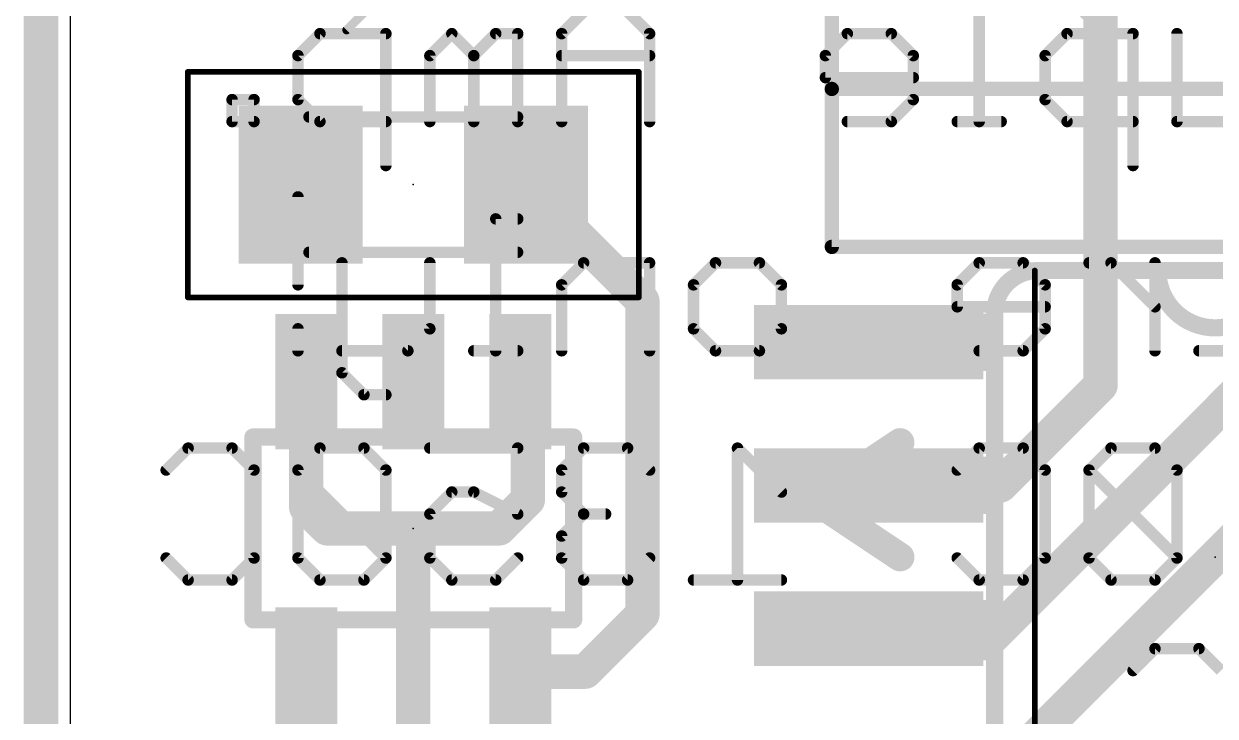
# Model space of a CAD drawing. Extents: x -0.4 to 21, y -0.4 to 20.5.
# Drawn here: x -0.41 to 10.16, y 8.75 to 14.89 of the extents above; entities that cross this region are included whole.
import ezdxf

# ---------------------------------------------------------------- set-up
doc = ezdxf.new("R2010")
doc.units = 0
for name, color, linetype in [('1', 12, 'CONTINUOUS'), ('20', 53, 'CONTINUOUS'), ('21', 40, 'CONTINUOUS'), ('22', 6, 'CONTINUOUS'), ('23', 53, 'CONTINUOUS'), ('39', 12, 'CONTINUOUS'), ('48', 253, 'CONTINUOUS'), ('51', 253, 'CONTINUOUS')]:
    doc.layers.add(name, color=color, linetype=linetype)

# ---------------------------------------------------------------- blocks, each defined once
blk = doc.blocks.new('RECT')
blk.add_solid([(-0.5, -0.5), (0.5, -0.5), (-0.5, 0.5), (0.5, 0.5)])

msp = doc.modelspace()

# ---------------------------------------------------------------- linework, layer by layer
at = {"layer": '1', "const_width": 0.3048}
for points in [[(-0.254, 20.32), (-0.254, -0.254)], [(9.144, 14.986), (8.382, 15.748)], [(9.144, 11.684), (9.144, 14.986)], [(5.08, 12.43), (4.048, 13.462)], [(5.08, 9.652), (5.08, 12.43)], [(2.098, 10.602), (2.098, 11.714)], [(4.028, 11.684), (3.998, 11.714)], [(4.064, 11.43), (4.028, 11.684)], [(8.128, 9.398), (10.414, 11.684)], [(8.255, 10.795), (9.144, 11.684)], [(4.064, 10.668), (4.064, 11.43)], [(8.255, 8.255), (11.176, 11.176)], [(7.0866, 10.795), (8.255, 10.795)], [(3.81, 10.414), (4.064, 10.668)], [(2.286, 10.414), (2.098, 10.602)], [(3.048, 10.414), (2.286, 10.414)], [(3.048, 10.414), (3.81, 10.414)], [(3.048, 6.096), (3.048, 10.414)], [(4.572, 9.144), (5.08, 9.652)], [(7.0866, 9.525), (7.112, 9.4996)], [(7.112, 9.4996), (7.112, 9.398)], [(7.112, 9.398), (8.128, 9.398)], [(3.998, 9.114), (4.028, 9.144)], [(3.998, 7.686), (3.998, 9.114)], [(4.028, 9.144), (4.572, 9.144)]]:
    msp.add_lwpolyline(points, dxfattribs=at)
at = {"layer": '1', "const_width": 0.1524}
for points in [[(9.0901, 14.9321, 1), (9.1979, 15.0399)], [(4.1019, 13.5159, 1), (3.9941, 13.4081)], [(5.1562, 12.43, 1), (5.0038, 12.43)], [(5.0261, 12.3761, 1), (5.1339, 12.4839)], [(2.1742, 11.714, 1), (2.0218, 11.714)], [(4.0519, 11.7679, 1), (3.9441, 11.6601)], [(4.1034, 11.6947, 1), (3.9526, 11.6733)], [(9.1979, 11.6301, 1), (9.0901, 11.7379)], [(3.9741, 11.6301, 1), (4.0819, 11.7379)], [(9.0678, 11.684, 1), (9.2202, 11.684)], [(4.1402, 11.43, 1), (3.9878, 11.43)], [(3.9886, 11.4193, 1), (4.1394, 11.4407)], [(7.0866, 10.8712, 1), (7.0866, 10.7188)], [(8.2011, 10.8489, 1), (8.3089, 10.7411)], [(8.255, 10.7188, 1), (8.255, 10.8712)], [(4.1179, 10.6141, 1), (4.0101, 10.7219)], [(2.1519, 10.6559, 1), (2.0441, 10.5481)], [(2.0218, 10.602, 1), (2.1742, 10.602)], [(3.9878, 10.668, 1), (4.1402, 10.668)], [(2.286, 10.4902, 1), (2.286, 10.3378)], [(2.2321, 10.3601, 1), (2.3399, 10.4679)], [(3.048, 10.4902, 1), (3.048, 10.3378)], [(3.1242, 10.414, 1), (2.9718, 10.414)], [(3.048, 10.3378, 1), (3.048, 10.4902)], [(3.7561, 10.4679, 1), (3.8639, 10.3601)], [(3.81, 10.3378, 1), (3.81, 10.4902)], [(5.0038, 9.652, 1), (5.1562, 9.652)], [(5.1339, 9.5981, 1), (5.0261, 9.7059)], [(7.1405, 9.5789, 1), (7.0327, 9.4711)], [(7.1882, 9.4996, 1), (7.0358, 9.4996)], [(7.0581, 9.4457, 1), (7.1659, 9.5535)], [(7.112, 9.4742, 1), (7.112, 9.3218)], [(8.0741, 9.4519, 1), (8.1819, 9.3441)], [(8.128, 9.3218, 1), (8.128, 9.4742)], [(7.0358, 9.398, 1), (7.1882, 9.398)], [(4.0742, 9.114, 1), (3.9218, 9.114)], [(3.9441, 9.1679, 1), (4.0519, 9.0601)], [(4.028, 9.2202, 1), (4.028, 9.0678)], [(4.0819, 9.0901, 1), (3.9741, 9.1979)], [(4.5181, 9.1979, 1), (4.6259, 9.0901)], [(4.572, 9.0678, 1), (4.572, 9.2202)]]:
    msp.add_lwpolyline(points, format="xyb", dxfattribs=at)
at = {"layer": '20'}
msp.add_line((0.005, 17.7928), (0.005, 2.5526), dxfattribs=at)
at = {"layer": '21'}
for points, const_width in [([(6.76, 19.91), (6.76, 14.31)], 0.127), ([(6.76, 14.31), (6.76, 12.91)], 0.127), ([(6.76, 14.31), (13.76, 14.31)], 0.127), ([(6.76, 12.91), (13.76, 12.91)], 0.127), ([(11.7348, 12.7), (8.5852, 12.7)], 0.1524), ([(8.5598, 12.7), (8.5598, 7.62)], 0.0508), ([(8.2042, 12.319), (8.2042, 8.001)], 0.1524), ([(1.626, 9.604), (1.626, 11.224)], 0.1524), ([(1.626, 11.224), (1.72, 11.224)], 0.1524), ([(2.526, 11.224), (2.62, 11.224)], 0.1524), ([(3.476, 11.224), (3.57, 11.224)], 0.1524), ([(4.376, 11.224), (4.47, 11.224)], 0.1524), ([(4.47, 11.224), (4.47, 9.604)], 0.1524), ([(1.72, 9.604), (1.626, 9.604)], 0.1524), ([(3.57, 9.604), (2.526, 9.604)], 0.1524), ([(4.47, 9.604), (4.376, 9.604)], 0.1524)]:
    msp.add_lwpolyline(points, dxfattribs=dict(at, const_width=const_width))
for points, const_width in [([(6.7918, 14.31, 1), (6.7283, 14.31)], 0.0635), ([(6.76, 14.3418, 1), (6.76, 14.2782)], 0.0635), ([(6.7283, 14.31, 1), (6.7918, 14.31)], 0.0635), ([(6.76, 12.9418, 1), (6.76, 12.8782)], 0.0635), ([(6.7283, 12.91, 1), (6.7918, 12.91)], 0.0635), ([(8.5852, 12.7, 0.4142), (8.2042, 12.319)], 0.1524), ([(8.5852, 12.7381, 1), (8.5852, 12.6619)], 0.0762), ([(8.5725, 12.7, 1), (8.5471, 12.7)], 0.0254), ([(8.5852, 12.6619, 1), (8.5852, 12.7381)], 0.0762), ([(9.652, 12.7, 1), (10.668, 12.7)], 0.1524), ([(9.6901, 12.7, 1), (9.6139, 12.7)], 0.0762), ([(8.2423, 12.319, 1), (8.1661, 12.319)], 0.0762), ([(8.1661, 12.319, 1), (8.2423, 12.319)], 0.0762), ([(1.6641, 11.224, 1), (1.5879, 11.224)], 0.0762), ([(1.626, 11.2621, 1), (1.626, 11.1859)], 0.0762), ([(1.72, 11.1859, 1), (1.72, 11.2621)], 0.0762), ([(2.526, 11.2621, 1), (2.526, 11.1859)], 0.0762), ([(2.62, 11.1859, 1), (2.62, 11.2621)], 0.0762), ([(3.476, 11.2621, 1), (3.476, 11.1859)], 0.0762), ([(3.57, 11.1859, 1), (3.57, 11.2621)], 0.0762), ([(4.376, 11.2621, 1), (4.376, 11.1859)], 0.0762), ([(4.5081, 11.224, 1), (4.4319, 11.224)], 0.0762), ([(4.47, 11.1859, 1), (4.47, 11.2621)], 0.0762), ([(1.626, 9.6421, 1), (1.626, 9.5659)], 0.0762), ([(1.5879, 9.604, 1), (1.6641, 9.604)], 0.0762), ([(1.72, 9.5659, 1), (1.72, 9.6421)], 0.0762), ([(2.526, 9.6421, 1), (2.526, 9.5659)], 0.0762), ([(3.57, 9.5659, 1), (3.57, 9.6421)], 0.0762), ([(4.376, 9.6421, 1), (4.376, 9.5659)], 0.0762), ([(4.4319, 9.604, 1), (4.5081, 9.604)], 0.0762), ([(4.47, 9.5659, 1), (4.47, 9.6421)], 0.0762)]:
    msp.add_lwpolyline(points, format="xyb", dxfattribs=dict(at, const_width=const_width))
at = {"layer": '22'}
for points, const_width in [([(4.7539, 15.1902), (4.3641, 14.8004)], 0.1016), ([(5.1437, 14.8004), (4.7539, 15.1902)], 0.1016), ([(8.0672, 15.1902), (8.0672, 14.0208)], 0.1016), ([(2.2203, 14.8004), (2.0253, 14.6055)], 0.1016), ([(2.8049, 14.8004), (2.2203, 14.8004)], 0.1016), ([(2.8049, 13.631), (2.8049, 14.8004)], 0.1016), ([(3.3896, 14.8004), (3.1947, 14.6055)], 0.1016), ([(3.5845, 14.6055), (3.3896, 14.8004)], 0.1016), ([(3.7794, 14.8004), (3.5845, 14.6055)], 0.1016), ([(3.9743, 14.8004), (3.7794, 14.8004)], 0.1016), ([(3.9743, 14.0208), (3.9743, 14.8004)], 0.1016), ([(4.3641, 14.8004), (4.3641, 14.0208)], 0.1016), ([(5.1437, 14.0208), (5.1437, 14.8004)], 0.1016), ([(6.8978, 14.8004), (6.7029, 14.6055)], 0.1016), ([(7.2876, 14.8004), (6.8978, 14.8004)], 0.1016), ([(7.4825, 14.6055), (7.2876, 14.8004)], 0.1016), ([(8.8468, 14.8004), (8.6519, 14.6055)], 0.1016), ([(9.4315, 14.8004), (8.8468, 14.8004)], 0.1016), ([(9.4315, 13.631), (9.4315, 14.8004)], 0.1016), ([(9.8213, 14.0208), (9.8213, 14.8004)], 0.1016), ([(2.0253, 14.6055), (2.0253, 14.2157)], 0.1016), ([(3.1947, 14.6055), (3.1947, 14.0208)], 0.1016), ([(3.5845, 14.6055), (3.5845, 14.0208)], 0.1016), ([(5.1437, 14.6055), (4.3641, 14.6055)], 0.1016), ([(6.7029, 14.6055), (6.7029, 14.4106)], 0.1016), ([(7.4825, 14.2157), (7.4825, 14.6055)], 0.1016), ([(8.6519, 14.6055), (8.6519, 14.2157)], 0.1016), ([(6.7029, 14.4106), (7.4825, 14.4106)], 0.1016), ([(1.6356, 14.2157), (1.4407, 14.2157)], 0.1016), ([(1.4407, 14.2157), (1.4407, 14.0208)], 0.1016), ([(1.6356, 14.0208), (1.6356, 14.2157)], 0.1016), ([(2.0253, 14.2157), (2.2203, 14.0208)], 0.1016), ([(7.2876, 14.0208), (7.4825, 14.2157)], 0.1016), ([(8.6519, 14.2157), (8.8468, 14.0208)], 0.1016), ([(1.4407, 14.0208), (1.6356, 14.0208)], 0.1016), ([(2.2203, 14.0208), (2.8049, 14.0208)], 0.1016), ([(6.8978, 14.0208), (7.2876, 14.0208)], 0.1016), ([(8.2621, 14.0208), (7.8723, 14.0208)], 0.1016), ([(8.8468, 14.0208), (9.4315, 14.0208)], 0.1016), ([(10.406, 14.0208), (9.8213, 14.0208)], 0.1016), ([(2.0253, 13.3531), (2.0253, 12.5735)], 0.1016), ([(3.9743, 13.1582), (3.7794, 13.1582)], 0.1016), ([(3.7794, 13.1582), (3.7794, 11.9888)], 0.1016), ([(2.4152, 12.7684), (2.4152, 11.7939)], 0.1016), ([(3.1947, 12.7684), (3.1947, 12.1837)], 0.1016), ([(4.559, 12.7684), (4.3641, 12.5735)], 0.1016), ([(5.1437, 12.7684), (4.559, 12.7684)], 0.1016), ([(5.1437, 11.9888), (5.1437, 12.7684)], 0.1016), ([(5.5335, 12.5735), (5.7284, 12.7684)], 0.1016), ([(5.7284, 12.7684), (6.1182, 12.7684)], 0.1016), ([(6.1182, 12.7684), (6.3131, 12.5735)], 0.1016), ([(8.0672, 12.7684), (7.8723, 12.5735)], 0.1016), ([(8.457, 12.7684), (8.0672, 12.7684)], 0.1016), ([(8.6519, 12.5735), (8.457, 12.7684)], 0.1016), ([(9.2366, 12.7684), (9.0417, 12.7684)], 0.1016), ([(9.6264, 12.3786), (9.2366, 12.7684)], 0.1016), ([(9.6264, 11.9888), (9.6264, 12.7684)], 0.1016), ([(4.3641, 12.5735), (4.3641, 11.9888)], 0.1016), ([(5.5335, 12.1837), (5.5335, 12.5735)], 0.1016), ([(6.3131, 12.5735), (6.3131, 12.1837)], 0.1016), ([(7.8723, 12.5735), (7.8723, 12.3786)], 0.1016), ([(8.6519, 12.1837), (8.6519, 12.5735)], 0.1016), ([(7.8723, 12.3786), (8.6519, 12.3786)], 0.1016), ([(2.0253, 12.1837), (2.0253, 11.9888)], 0.1016), ([(3.1947, 12.1837), (2.9999, 11.9888)], 0.1016), ([(5.7284, 11.9888), (5.5335, 12.1837)], 0.1016), ([(6.3131, 12.1837), (6.1182, 11.9888)], 0.1016), ([(8.457, 11.9888), (8.6519, 12.1837)], 0.1016), ([(2.9999, 11.9888), (2.4152, 11.9888)], 0.1016), ([(3.9743, 11.9888), (3.5845, 11.9888)], 0.1016), ([(6.1182, 11.9888), (5.7284, 11.9888)], 0.1016), ([(8.0672, 11.9888), (8.457, 11.9888)], 0.1016), ([(10.406, 11.9888), (10.0162, 11.9888)], 0.1016), ([(2.4152, 11.7939), (2.6101, 11.599)], 0.1016), ([(2.6101, 11.599), (2.805, 11.599)], 0.1016), ([(6.604, 10.668), (7.366, 11.176)], 0.254), ([(0.856, 10.9313), (1.0509, 11.1262)], 0.1016), ([(1.0509, 11.1262), (1.4407, 11.1262)], 0.1016), ([(1.4407, 11.1262), (1.6356, 10.9313)], 0.1016), ([(2.2203, 11.1262), (2.0253, 10.9313)], 0.1016), ([(2.6101, 11.1262), (2.2203, 11.1262)], 0.1016), ([(2.8049, 10.9313), (2.6101, 11.1262)], 0.1016), ([(3.1947, 11.1262), (3.9743, 11.1262)], 0.1016), ([(3.9743, 11.1262), (3.9743, 10.5415)], 0.1016), ([(4.559, 11.1262), (4.3641, 10.9313)], 0.1016), ([(4.9488, 11.1262), (4.559, 11.1262)], 0.1016), ([(5.1437, 10.9313), (4.9488, 11.1262)], 0.1016), ([(6.3131, 10.7364), (5.9233, 11.1262)], 0.1016), ([(5.9233, 11.1262), (5.9233, 9.9568)], 0.1016), ([(7.8723, 10.9313), (8.0672, 11.1262)], 0.1016), ([(8.0672, 11.1262), (8.457, 11.1262)], 0.1016), ([(8.457, 11.1262), (8.6519, 10.9313)], 0.1016), ([(9.2366, 11.1262), (9.0417, 10.9313)], 0.1016), ([(9.6264, 11.1262), (9.2366, 11.1262)], 0.1016), ([(9.8213, 10.9313), (9.6264, 11.1262)], 0.1016), ([(1.6356, 10.9313), (1.6356, 10.1517)], 0.1016), ([(2.0253, 10.9313), (2.0253, 10.1517)], 0.1016), ([(2.8049, 10.1517), (2.0253, 10.9313)], 0.1016), ([(2.8049, 10.1517), (2.8049, 10.9313)], 0.1016), ([(4.3641, 10.9313), (4.3641, 10.7364)], 0.1016), ([(8.6519, 10.9313), (8.6519, 10.1517)], 0.1016), ([(9.0417, 10.9313), (9.0417, 10.1517)], 0.1016), ([(9.8213, 10.1517), (9.0417, 10.9313)], 0.1016), ([(9.8213, 10.1517), (9.8213, 10.9313)], 0.1016), ([(3.3896, 10.7364), (3.1947, 10.5415)], 0.1016), ([(3.5845, 10.7364), (3.3896, 10.7364)], 0.1016), ([(3.9743, 10.5415), (3.5845, 10.7364)], 0.1016), ([(4.3641, 10.7364), (4.559, 10.5415)], 0.1016), ([(7.62, 10.668), (6.604, 10.668)], 0.254), ([(6.604, 10.668), (7.366, 10.16)], 0.254), ([(3.1947, 10.5415), (3.1947, 10.1517)], 0.1016), ([(4.559, 10.5415), (4.3641, 10.3466)], 0.1016), ([(4.559, 10.5415), (4.7539, 10.5415)], 0.1016), ([(4.3641, 10.3466), (4.3641, 10.1517)], 0.1016), ([(1.0509, 9.9568), (0.856, 10.1517)], 0.1016), ([(1.6356, 10.1517), (1.4407, 9.9568)], 0.1016), ([(2.0253, 10.1517), (2.2203, 9.9568)], 0.1016), ([(2.6101, 9.9568), (2.8049, 10.1517)], 0.1016), ([(3.1947, 10.1517), (3.3896, 9.9568)], 0.1016), ([(3.7794, 9.9568), (3.9743, 10.1517)], 0.1016), ([(4.3641, 10.1517), (4.559, 9.9568)], 0.1016), ([(4.9488, 9.9568), (5.1437, 10.1517)], 0.1016), ([(8.0672, 9.9568), (7.8723, 10.1517)], 0.1016), ([(8.6519, 10.1517), (8.457, 9.9568)], 0.1016), ([(9.0417, 10.1517), (9.2366, 9.9568)], 0.1016), ([(9.6264, 9.9568), (9.8213, 10.1517)], 0.1016), ([(1.4407, 9.9568), (1.0509, 9.9568)], 0.1016), ([(2.2203, 9.9568), (2.6101, 9.9568)], 0.1016), ([(3.3896, 9.9568), (3.7794, 9.9568)], 0.1016), ([(4.559, 9.9568), (4.9488, 9.9568)], 0.1016), ([(6.3131, 9.9568), (5.5335, 9.9568)], 0.1016), ([(8.457, 9.9568), (8.0672, 9.9568)], 0.1016), ([(9.2366, 9.9568), (9.6264, 9.9568)], 0.1016), ([(9.4315, 9.1533), (9.6264, 9.3482)], 0.1016), ([(9.6264, 9.3482), (10.0162, 9.3482)], 0.1016), ([(10.0162, 9.3482), (10.2111, 9.1533)], 0.1016)]:
    msp.add_lwpolyline(points, dxfattribs=dict(at, const_width=const_width))
for points, const_width in [([(2.2203, 14.8258, 1), (2.2203, 14.775)], 0.0508), ([(2.2382, 14.7824, 1), (2.2023, 14.8184)], 0.0508), ([(2.8303, 14.8004, 1), (2.7795, 14.8004)], 0.0508), ([(2.8049, 14.775, 1), (2.8049, 14.8258)], 0.0508), ([(3.4076, 14.8184, 1), (3.3717, 14.7824)], 0.0508), ([(3.4076, 14.7824, 1), (3.3717, 14.8184)], 0.0508), ([(3.7794, 14.8258, 1), (3.7794, 14.775)], 0.0508), ([(3.7974, 14.7824, 1), (3.7615, 14.8184)], 0.0508), ([(3.9997, 14.8004, 1), (3.9489, 14.8004)], 0.0508), ([(3.9743, 14.775, 1), (3.9743, 14.8258)], 0.0508), ([(4.3895, 14.8004, 1), (4.3387, 14.8004)], 0.0508), ([(4.3462, 14.8184, 1), (4.3821, 14.7824)], 0.0508), ([(5.1691, 14.8004, 1), (5.1183, 14.8004)], 0.0508), ([(5.1258, 14.7824, 1), (5.1617, 14.8184)], 0.0508), ([(6.8978, 14.8258, 1), (6.8978, 14.775)], 0.0508), ([(6.9158, 14.7824, 1), (6.8799, 14.8184)], 0.0508), ([(7.3056, 14.8184, 1), (7.2697, 14.7824)], 0.0508), ([(7.2876, 14.775, 1), (7.2876, 14.8258)], 0.0508), ([(8.8468, 14.8258, 1), (8.8468, 14.775)], 0.0508), ([(8.8648, 14.7824, 1), (8.8289, 14.8184)], 0.0508), ([(9.4569, 14.8004, 1), (9.4061, 14.8004)], 0.0508), ([(9.4315, 14.775, 1), (9.4315, 14.8258)], 0.0508), ([(9.8467, 14.8004, 1), (9.7959, 14.8004)], 0.0508), ([(2.0507, 14.6055, 1), (1.9999, 14.6055)], 0.0508), ([(2.0074, 14.6235, 1), (2.0433, 14.5875)], 0.0508), ([(3.2201, 14.6055, 1), (3.1693, 14.6055)], 0.0508), ([(3.1768, 14.6235, 1), (3.2127, 14.5875)], 0.0508), ([(3.6099, 14.6055, 1), (3.5591, 14.6055)], 0.0508), ([(3.5666, 14.6235, 1), (3.6025, 14.5875)], 0.0508), ([(3.5666, 14.5875, 1), (3.6025, 14.6235)], 0.0508), ([(4.3641, 14.6309, 1), (4.3641, 14.5801)], 0.0508), ([(5.1437, 14.5801, 1), (5.1437, 14.6309)], 0.0508), ([(6.7283, 14.6055, 1), (6.6775, 14.6055)], 0.0508), ([(6.685, 14.6235, 1), (6.7209, 14.5875)], 0.0508), ([(7.5079, 14.6055, 1), (7.4571, 14.6055)], 0.0508), ([(7.4646, 14.5875, 1), (7.5005, 14.6235)], 0.0508), ([(8.6773, 14.6055, 1), (8.6265, 14.6055)], 0.0508), ([(8.634, 14.6235, 1), (8.6699, 14.5875)], 0.0508), ([(6.7029, 14.436, 1), (6.7029, 14.3852)], 0.0508), ([(6.6775, 14.4106, 1), (6.7283, 14.4106)], 0.0508), ([(7.4825, 14.3852, 1), (7.4825, 14.436)], 0.0508), ([(1.4407, 14.2411, 1), (1.4407, 14.1903)], 0.0508), ([(1.4661, 14.2157, 1), (1.4153, 14.2157)], 0.0508), ([(1.661, 14.2157, 1), (1.6101, 14.2157)], 0.0508), ([(1.6356, 14.1903, 1), (1.6356, 14.2411)], 0.0508), ([(2.0433, 14.2337, 1), (2.0074, 14.1977)], 0.0508), ([(7.5005, 14.1977, 1), (7.4646, 14.2337)], 0.0508), ([(8.6699, 14.2337, 1), (8.634, 14.1977)], 0.0508), ([(1.9999, 14.2157, 1), (2.0507, 14.2157)], 0.0508), ([(7.4571, 14.2157, 1), (7.5079, 14.2157)], 0.0508), ([(8.6265, 14.2157, 1), (8.6773, 14.2157)], 0.0508), ([(1.4407, 14.0462, 1), (1.4407, 13.9954)], 0.0508), ([(1.6356, 13.9954, 1), (1.6356, 14.0462)], 0.0508), ([(2.2203, 14.0462, 1), (2.2203, 13.9954)], 0.0508), ([(2.2023, 14.0028, 1), (2.2382, 14.0388)], 0.0508), ([(2.8049, 13.9954, 1), (2.8049, 14.0462)], 0.0508), ([(6.8978, 14.0462, 1), (6.8978, 13.9954)], 0.0508), ([(7.2697, 14.0388, 1), (7.3056, 14.0028)], 0.0508), ([(7.2876, 13.9954, 1), (7.2876, 14.0462)], 0.0508), ([(7.8723, 14.0462, 1), (7.8723, 13.9954)], 0.0508), ([(8.2621, 13.9954, 1), (8.2621, 14.0462)], 0.0508), ([(8.8468, 14.0462, 1), (8.8468, 13.9954)], 0.0508), ([(8.8289, 14.0028, 1), (8.8648, 14.0388)], 0.0508), ([(9.4315, 13.9954, 1), (9.4315, 14.0462)], 0.0508), ([(9.8213, 14.0462, 1), (9.8213, 13.9954)], 0.0508), ([(1.4153, 14.0208, 1), (1.4661, 14.0208)], 0.0508), ([(1.6101, 14.0208, 1), (1.661, 14.0208)], 0.0508), ([(3.1693, 14.0208, 1), (3.2201, 14.0208)], 0.0508), ([(3.5591, 14.0208, 1), (3.6099, 14.0208)], 0.0508), ([(3.9489, 14.0208, 1), (3.9997, 14.0208)], 0.0508), ([(4.3387, 14.0208, 1), (4.3895, 14.0208)], 0.0508), ([(5.1183, 14.0208, 1), (5.1691, 14.0208)], 0.0508), ([(8.0418, 14.0208, 1), (8.0926, 14.0208)], 0.0508), ([(9.7959, 14.0208, 1), (9.8467, 14.0208)], 0.0508), ([(2.7795, 13.631, 1), (2.8303, 13.631)], 0.0508), ([(9.4061, 13.631, 1), (9.4569, 13.631)], 0.0508), ([(2.0507, 13.3531, 1), (1.9999, 13.3531)], 0.0508), ([(3.7794, 13.1836, 1), (3.7794, 13.1328)], 0.0508), ([(3.8048, 13.1582, 1), (3.754, 13.1582)], 0.0508), ([(3.9743, 13.1328, 1), (3.9743, 13.1836)], 0.0508), ([(2.4405, 12.7684, 1), (2.3898, 12.7684)], 0.0508), ([(3.2201, 12.7684, 1), (3.1693, 12.7684)], 0.0508), ([(4.559, 12.7938, 1), (4.559, 12.743)], 0.0508), ([(4.577, 12.7504, 1), (4.5411, 12.7864)], 0.0508), ([(5.1691, 12.7684, 1), (5.1183, 12.7684)], 0.0508), ([(5.1437, 12.743, 1), (5.1437, 12.7938)], 0.0508), ([(5.7284, 12.7938, 1), (5.7284, 12.743)], 0.0508), ([(5.7464, 12.7504, 1), (5.7105, 12.7864)], 0.0508), ([(6.1362, 12.7864, 1), (6.1003, 12.7504)], 0.0508), ([(6.1182, 12.743, 1), (6.1182, 12.7938)], 0.0508), ([(8.0672, 12.7938, 1), (8.0672, 12.743)], 0.0508), ([(8.0852, 12.7504, 1), (8.0493, 12.7864)], 0.0508), ([(8.475, 12.7864, 1), (8.4391, 12.7504)], 0.0508), ([(8.457, 12.743, 1), (8.457, 12.7938)], 0.0508), ([(9.0417, 12.7938, 1), (9.0417, 12.743)], 0.0508), ([(9.2546, 12.7864, 1), (9.2187, 12.7504)], 0.0508), ([(9.2366, 12.743, 1), (9.2366, 12.7938)], 0.0508), ([(9.6518, 12.7684, 1), (9.601, 12.7684)], 0.0508), ([(1.9999, 12.5735, 1), (2.0507, 12.5735)], 0.0508), ([(4.3895, 12.5735, 1), (4.3387, 12.5735)], 0.0508), ([(4.3462, 12.5915, 1), (4.3821, 12.5555)], 0.0508), ([(5.5589, 12.5735, 1), (5.5081, 12.5735)], 0.0508), ([(5.5156, 12.5915, 1), (5.5515, 12.5555)], 0.0508), ([(6.3385, 12.5735, 1), (6.2877, 12.5735)], 0.0508), ([(6.2952, 12.5555, 1), (6.3311, 12.5915)], 0.0508), ([(7.8977, 12.5735, 1), (7.8469, 12.5735)], 0.0508), ([(7.8544, 12.5915, 1), (7.8903, 12.5555)], 0.0508), ([(8.6773, 12.5735, 1), (8.6265, 12.5735)], 0.0508), ([(8.634, 12.5555, 1), (8.6699, 12.5915)], 0.0508), ([(7.8723, 12.404, 1), (7.8723, 12.3532)], 0.0508), ([(7.8469, 12.3786, 1), (7.8977, 12.3786)], 0.0508), ([(8.6519, 12.3532, 1), (8.6519, 12.404)], 0.0508), ([(9.6085, 12.3606, 1), (9.6444, 12.3966)], 0.0508), ([(2.0507, 12.1837, 1), (1.9999, 12.1837)], 0.0508), ([(3.1693, 12.1837, 1), (3.2201, 12.1837)], 0.0508), ([(3.2127, 12.1657, 1), (3.1768, 12.2017)], 0.0508), ([(5.5515, 12.2017, 1), (5.5156, 12.1657)], 0.0508), ([(5.5081, 12.1837, 1), (5.5589, 12.1837)], 0.0508), ([(6.2877, 12.1837, 1), (6.3385, 12.1837)], 0.0508), ([(6.3311, 12.1657, 1), (6.2952, 12.2017)], 0.0508), ([(8.6265, 12.1837, 1), (8.6773, 12.1837)], 0.0508), ([(8.6699, 12.1657, 1), (8.634, 12.2017)], 0.0508), ([(1.9999, 11.9888, 1), (2.0507, 11.9888)], 0.0508), ([(2.4152, 12.0142, 1), (2.4152, 11.9634)], 0.0508), ([(2.9819, 12.0068, 1), (3.0178, 11.9708)], 0.0508), ([(2.9999, 11.9634, 1), (2.9999, 12.0142)], 0.0508), ([(3.5845, 12.0142, 1), (3.5845, 11.9634)], 0.0508), ([(3.754, 11.9888, 1), (3.8048, 11.9888)], 0.0508), ([(3.9743, 11.9634, 1), (3.9743, 12.0142)], 0.0508), ([(4.3387, 11.9888, 1), (4.3895, 11.9888)], 0.0508), ([(5.1183, 11.9888, 1), (5.1691, 11.9888)], 0.0508), ([(5.7284, 12.0142, 1), (5.7284, 11.9634)], 0.0508), ([(5.7105, 11.9708, 1), (5.7464, 12.0068)], 0.0508), ([(6.1003, 12.0068, 1), (6.1362, 11.9708)], 0.0508), ([(6.1182, 11.9634, 1), (6.1182, 12.0142)], 0.0508), ([(8.0672, 12.0142, 1), (8.0672, 11.9634)], 0.0508), ([(8.4391, 12.0068, 1), (8.475, 11.9708)], 0.0508), ([(8.457, 11.9634, 1), (8.457, 12.0142)], 0.0508), ([(9.601, 11.9888, 1), (9.6518, 11.9888)], 0.0508), ([(10.0162, 12.0142, 1), (10.0162, 11.9634)], 0.0508), ([(2.4331, 11.8119, 1), (2.3972, 11.7759)], 0.0508), ([(2.3898, 11.7939, 1), (2.4405, 11.7939)], 0.0508), ([(2.6101, 11.6244, 1), (2.6101, 11.5736)], 0.0508), ([(2.5921, 11.581, 1), (2.628, 11.617)], 0.0508), ([(2.805, 11.5736, 1), (2.805, 11.6244)], 0.0508), ([(7.4012, 11.1232, 1), (7.3308, 11.2288)], 0.127), ([(1.0509, 11.1516, 1), (1.0509, 11.1008)], 0.0508), ([(1.0688, 11.1082, 1), (1.0329, 11.1442)], 0.0508), ([(1.4586, 11.1442, 1), (1.4227, 11.1082)], 0.0508), ([(1.4407, 11.1008, 1), (1.4407, 11.1516)], 0.0508), ([(2.2203, 11.1516, 1), (2.2203, 11.1008)], 0.0508), ([(2.2382, 11.1082, 1), (2.2023, 11.1442)], 0.0508), ([(2.628, 11.1442, 1), (2.5921, 11.1082)], 0.0508), ([(2.6101, 11.1008, 1), (2.6101, 11.1516)], 0.0508), ([(3.1947, 11.1516, 1), (3.1947, 11.1008)], 0.0508), ([(3.9997, 11.1262, 1), (3.9489, 11.1262)], 0.0508), ([(3.9743, 11.1008, 1), (3.9743, 11.1516)], 0.0508), ([(4.559, 11.1516, 1), (4.559, 11.1008)], 0.0508), ([(4.577, 11.1082, 1), (4.5411, 11.1442)], 0.0508), ([(4.9668, 11.1442, 1), (4.9309, 11.1082)], 0.0508), ([(4.9488, 11.1008, 1), (4.9488, 11.1516)], 0.0508), ([(5.9413, 11.1442, 1), (5.9054, 11.1082)], 0.0508), ([(5.9487, 11.1262, 1), (5.8979, 11.1262)], 0.0508), ([(8.0672, 11.1516, 1), (8.0672, 11.1008)], 0.0508), ([(8.0852, 11.1082, 1), (8.0493, 11.1442)], 0.0508), ([(8.475, 11.1442, 1), (8.4391, 11.1082)], 0.0508), ([(8.457, 11.1008, 1), (8.457, 11.1516)], 0.0508), ([(9.2366, 11.1516, 1), (9.2366, 11.1008)], 0.0508), ([(9.2546, 11.1082, 1), (9.2187, 11.1442)], 0.0508), ([(9.6444, 11.1442, 1), (9.6085, 11.1082)], 0.0508), ([(9.6264, 11.1008, 1), (9.6264, 11.1516)], 0.0508), ([(0.838, 10.9493, 1), (0.8739, 10.9133)], 0.0508), ([(1.661, 10.9313, 1), (1.6101, 10.9313)], 0.0508), ([(1.6176, 10.9133, 1), (1.6535, 10.9493)], 0.0508), ([(2.0507, 10.9313, 1), (1.9999, 10.9313)], 0.0508), ([(2.0433, 10.9493, 1), (2.0074, 10.9133)], 0.0508), ([(2.0074, 10.9493, 1), (2.0433, 10.9133)], 0.0508), ([(2.8303, 10.9313, 1), (2.7795, 10.9313)], 0.0508), ([(2.787, 10.9133, 1), (2.8229, 10.9493)], 0.0508), ([(4.3895, 10.9313, 1), (4.3387, 10.9313)], 0.0508), ([(4.3462, 10.9493, 1), (4.3821, 10.9133)], 0.0508), ([(5.1258, 10.9133, 1), (5.1617, 10.9493)], 0.0508), ([(7.8544, 10.9493, 1), (7.8903, 10.9133)], 0.0508), ([(8.6773, 10.9313, 1), (8.6265, 10.9313)], 0.0508), ([(8.634, 10.9133, 1), (8.6699, 10.9493)], 0.0508), ([(9.0671, 10.9313, 1), (9.0163, 10.9313)], 0.0508), ([(9.0597, 10.9493, 1), (9.0238, 10.9133)], 0.0508), ([(9.0238, 10.9493, 1), (9.0597, 10.9133)], 0.0508), ([(9.8467, 10.9313, 1), (9.7959, 10.9313)], 0.0508), ([(9.8034, 10.9133, 1), (9.8393, 10.9493)], 0.0508), ([(3.3896, 10.7618, 1), (3.3896, 10.711)], 0.0508), ([(3.4076, 10.7184, 1), (3.3717, 10.7544)], 0.0508), ([(3.5959, 10.7591, 1), (3.5732, 10.7137)], 0.0508), ([(3.5845, 10.711, 1), (3.5845, 10.7618)], 0.0508), ([(4.3821, 10.7544, 1), (4.3462, 10.7184)], 0.0508), ([(6.2952, 10.7184, 1), (6.3311, 10.7544)], 0.0508), ([(6.604, 10.7315, 1), (6.604, 10.6045)], 0.127), ([(6.6392, 10.7208, 1), (6.5688, 10.6152)], 0.127), ([(6.5688, 10.7208, 1), (6.6392, 10.6152)], 0.127), ([(7.62, 10.6045, 1), (7.62, 10.7315)], 0.127), ([(4.3387, 10.7364, 1), (4.3895, 10.7364)], 0.0508), ([(3.2201, 10.5415, 1), (3.1693, 10.5415)], 0.0508), ([(3.1768, 10.5595, 1), (3.2127, 10.5235)], 0.0508), ([(3.9489, 10.5415, 1), (3.9997, 10.5415)], 0.0508), ([(3.963, 10.5188, 1), (3.9857, 10.5642)], 0.0508), ([(4.559, 10.5669, 1), (4.559, 10.5161)], 0.0508), ([(4.577, 10.5235, 1), (4.5411, 10.5595)], 0.0508), ([(4.5411, 10.5235, 1), (4.577, 10.5595)], 0.0508), ([(4.7539, 10.5161, 1), (4.7539, 10.5669)], 0.0508), ([(4.3895, 10.3466, 1), (4.3387, 10.3466)], 0.0508), ([(4.3462, 10.3646, 1), (4.3821, 10.3286)], 0.0508), ([(7.3308, 10.1072, 1), (7.4012, 10.2128)], 0.127), ([(0.8739, 10.1697, 1), (0.838, 10.1337)], 0.0508), ([(1.6101, 10.1517, 1), (1.661, 10.1517)], 0.0508), ([(1.6535, 10.1337, 1), (1.6176, 10.1697)], 0.0508), ([(2.0433, 10.1697, 1), (2.0074, 10.1337)], 0.0508), ([(1.9999, 10.1517, 1), (2.0507, 10.1517)], 0.0508), ([(2.7795, 10.1517, 1), (2.8303, 10.1517)], 0.0508), ([(2.8229, 10.1337, 1), (2.787, 10.1697)], 0.0508), ([(2.787, 10.1337, 1), (2.8229, 10.1697)], 0.0508), ([(3.2127, 10.1697, 1), (3.1768, 10.1337)], 0.0508), ([(3.1693, 10.1517, 1), (3.2201, 10.1517)], 0.0508), ([(3.9923, 10.1337, 1), (3.9564, 10.1697)], 0.0508), ([(4.3821, 10.1697, 1), (4.3462, 10.1337)], 0.0508), ([(4.3387, 10.1517, 1), (4.3895, 10.1517)], 0.0508), ([(5.1617, 10.1337, 1), (5.1258, 10.1697)], 0.0508), ([(7.8903, 10.1697, 1), (7.8544, 10.1337)], 0.0508), ([(8.6265, 10.1517, 1), (8.6773, 10.1517)], 0.0508), ([(8.6699, 10.1337, 1), (8.634, 10.1697)], 0.0508), ([(9.0597, 10.1697, 1), (9.0238, 10.1337)], 0.0508), ([(9.0163, 10.1517, 1), (9.0671, 10.1517)], 0.0508), ([(9.7959, 10.1517, 1), (9.8467, 10.1517)], 0.0508), ([(9.8393, 10.1337, 1), (9.8034, 10.1697)], 0.0508), ([(9.8034, 10.1337, 1), (9.8393, 10.1697)], 0.0508), ([(1.0509, 9.9822, 1), (1.0509, 9.9314)], 0.0508), ([(1.0329, 9.9388, 1), (1.0688, 9.9748)], 0.0508), ([(1.4227, 9.9748, 1), (1.4586, 9.9388)], 0.0508), ([(1.4407, 9.9314, 1), (1.4407, 9.9822)], 0.0508), ([(2.2203, 9.9822, 1), (2.2203, 9.9314)], 0.0508), ([(2.2023, 9.9388, 1), (2.2382, 9.9748)], 0.0508), ([(2.5921, 9.9748, 1), (2.628, 9.9388)], 0.0508), ([(2.6101, 9.9314, 1), (2.6101, 9.9822)], 0.0508), ([(3.3896, 9.9822, 1), (3.3896, 9.9314)], 0.0508), ([(3.3717, 9.9388, 1), (3.4076, 9.9748)], 0.0508), ([(3.7615, 9.9748, 1), (3.7974, 9.9388)], 0.0508), ([(3.7794, 9.9314, 1), (3.7794, 9.9822)], 0.0508), ([(4.559, 9.9822, 1), (4.559, 9.9314)], 0.0508), ([(4.5411, 9.9388, 1), (4.577, 9.9748)], 0.0508), ([(4.9309, 9.9748, 1), (4.9668, 9.9388)], 0.0508), ([(4.9488, 9.9314, 1), (4.9488, 9.9822)], 0.0508), ([(5.5335, 9.9822, 1), (5.5335, 9.9314)], 0.0508), ([(5.8979, 9.9568, 1), (5.9487, 9.9568)], 0.0508), ([(6.3131, 9.9314, 1), (6.3131, 9.9822)], 0.0508), ([(8.0672, 9.9822, 1), (8.0672, 9.9314)], 0.0508), ([(8.0493, 9.9388, 1), (8.0852, 9.9748)], 0.0508), ([(8.4391, 9.9748, 1), (8.475, 9.9388)], 0.0508), ([(8.457, 9.9314, 1), (8.457, 9.9822)], 0.0508), ([(9.2366, 9.9822, 1), (9.2366, 9.9314)], 0.0508), ([(9.2187, 9.9388, 1), (9.2546, 9.9748)], 0.0508), ([(9.6085, 9.9748, 1), (9.6444, 9.9388)], 0.0508), ([(9.6264, 9.9314, 1), (9.6264, 9.9822)], 0.0508), ([(9.6264, 9.3736, 1), (9.6264, 9.3228)], 0.0508), ([(9.6444, 9.3302, 1), (9.6085, 9.3662)], 0.0508), ([(10.0342, 9.3662, 1), (9.9983, 9.3302)], 0.0508), ([(10.0162, 9.3228, 1), (10.0162, 9.3736)], 0.0508), ([(9.4136, 9.1713, 1), (9.4495, 9.1353)], 0.0508)]:
    msp.add_lwpolyline(points, format="xyb", dxfattribs=dict(at, const_width=const_width))
at = {"layer": '23'}
for p in [(3.048, 13.462), (3.048, 10.414), (10.16, 10.16)]:
    msp.add_point(p, dxfattribs=at)
at = {"layer": '39', "const_width": 0.05}
for points in [[(1.048, 12.462), (1.048, 14.462)], [(1.048, 14.462), (5.048, 14.462)], [(5.048, 14.462), (5.048, 12.462)], [(5.048, 12.462), (1.048, 12.462)]]:
    msp.add_lwpolyline(points, dxfattribs=at)
at = {"layer": '39', "const_width": 0.025}
for points in [[(1.0605, 14.462, 1), (1.0355, 14.462)], [(1.048, 14.4745, 1), (1.048, 14.4495)], [(5.0605, 14.462, 1), (5.0355, 14.462)], [(5.048, 14.4495, 1), (5.048, 14.4745)], [(1.048, 12.4745, 1), (1.048, 12.4495)], [(1.0355, 12.462, 1), (1.0605, 12.462)], [(5.0355, 12.462, 1), (5.0605, 12.462)], [(5.048, 12.4495, 1), (5.048, 12.4745)]]:
    msp.add_lwpolyline(points, format="xyb", dxfattribs=at)
at = {"layer": '48', "const_width": 0.0762}
msp.add_lwpolyline([(2.4565, 14.8324), (2.7023, 15.0781)], dxfattribs=at)
at = {"layer": '48', "const_width": 0.0381}
msp.add_lwpolyline([(2.443, 14.8458, 1), (2.47, 14.8189)], format="xyb", dxfattribs=at)
at = {"layer": '51'}
for points, const_width in [([(2.123, 14.062), (3.973, 14.062)], 0.1016), ([(3.973, 12.862), (2.123, 12.862)], 0.1016), ([(1.626, 11.224), (4.47, 11.224)], 0.1524), ([(4.47, 9.604), (1.626, 9.604)], 0.1524)]:
    msp.add_lwpolyline(points, dxfattribs=dict(at, const_width=const_width))
for points, const_width in [([(2.123, 14.0874, 1), (2.123, 14.0366)], 0.0508), ([(3.973, 14.0366, 1), (3.973, 14.0874)], 0.0508), ([(2.123, 12.8874, 1), (2.123, 12.8366)], 0.0508), ([(3.973, 12.8366, 1), (3.973, 12.8874)], 0.0508), ([(1.626, 11.2621, 1), (1.626, 11.1859)], 0.0762), ([(4.47, 11.1859, 1), (4.47, 11.2621)], 0.0762), ([(1.626, 9.6421, 1), (1.626, 9.5659)], 0.0762), ([(4.47, 9.5659, 1), (4.47, 9.6421)], 0.0762)]:
    msp.add_lwpolyline(points, format="xyb", dxfattribs=dict(at, const_width=const_width))

# ---------------------------------------------------------------- block references
at = {"layer": '1'}
for p, xscale, yscale, rotation in [((2.048, 13.462), 1.1, 1.4, 180), ((4.048, 13.462), 1.1, 1.4, 180), ((7.0866, 12.065), 0.6604, 2.032, 270), ((2.098, 11.714), 0.55, 1.2, 180), ((3.048, 11.714), 0.55, 1.2, 180), ((3.998, 11.714), 0.55, 1.2, 180), ((7.0866, 10.795), 0.6604, 2.032, 270), ((7.0866, 9.525), 0.6604, 2.032, 270), ((2.098, 9.114), 0.55, 1.2, 180), ((3.998, 9.114), 0.55, 1.2, 180)]:
    msp.add_blockref('RECT', p, dxfattribs=dict(at, xscale=xscale, yscale=yscale, rotation=rotation))
at = {"layer": '51'}
for p, xscale, yscale, rotation in [((2.298, 13.462), 0.5, 1.3, 180), ((3.798, 13.462), 0.5, 1.3, 180), ((7.6327, 12.065), 0.508, 1.143, 270), ((2.098, 11.589), 0.5, 0.65, 180), ((3.048, 11.589), 0.5, 0.65, 180), ((3.998, 11.589), 0.5, 0.65, 180), ((7.6327, 10.795), 0.508, 1.143, 270), ((7.6581, 9.525), 0.508, 1.143, 270), ((2.098, 9.239), 0.5, 0.65, 180), ((3.998, 9.239), 0.5, 0.65, 180)]:
    msp.add_blockref('RECT', p, dxfattribs=dict(at, xscale=xscale, yscale=yscale, rotation=rotation))

doc.saveas('drawing.dxf')
